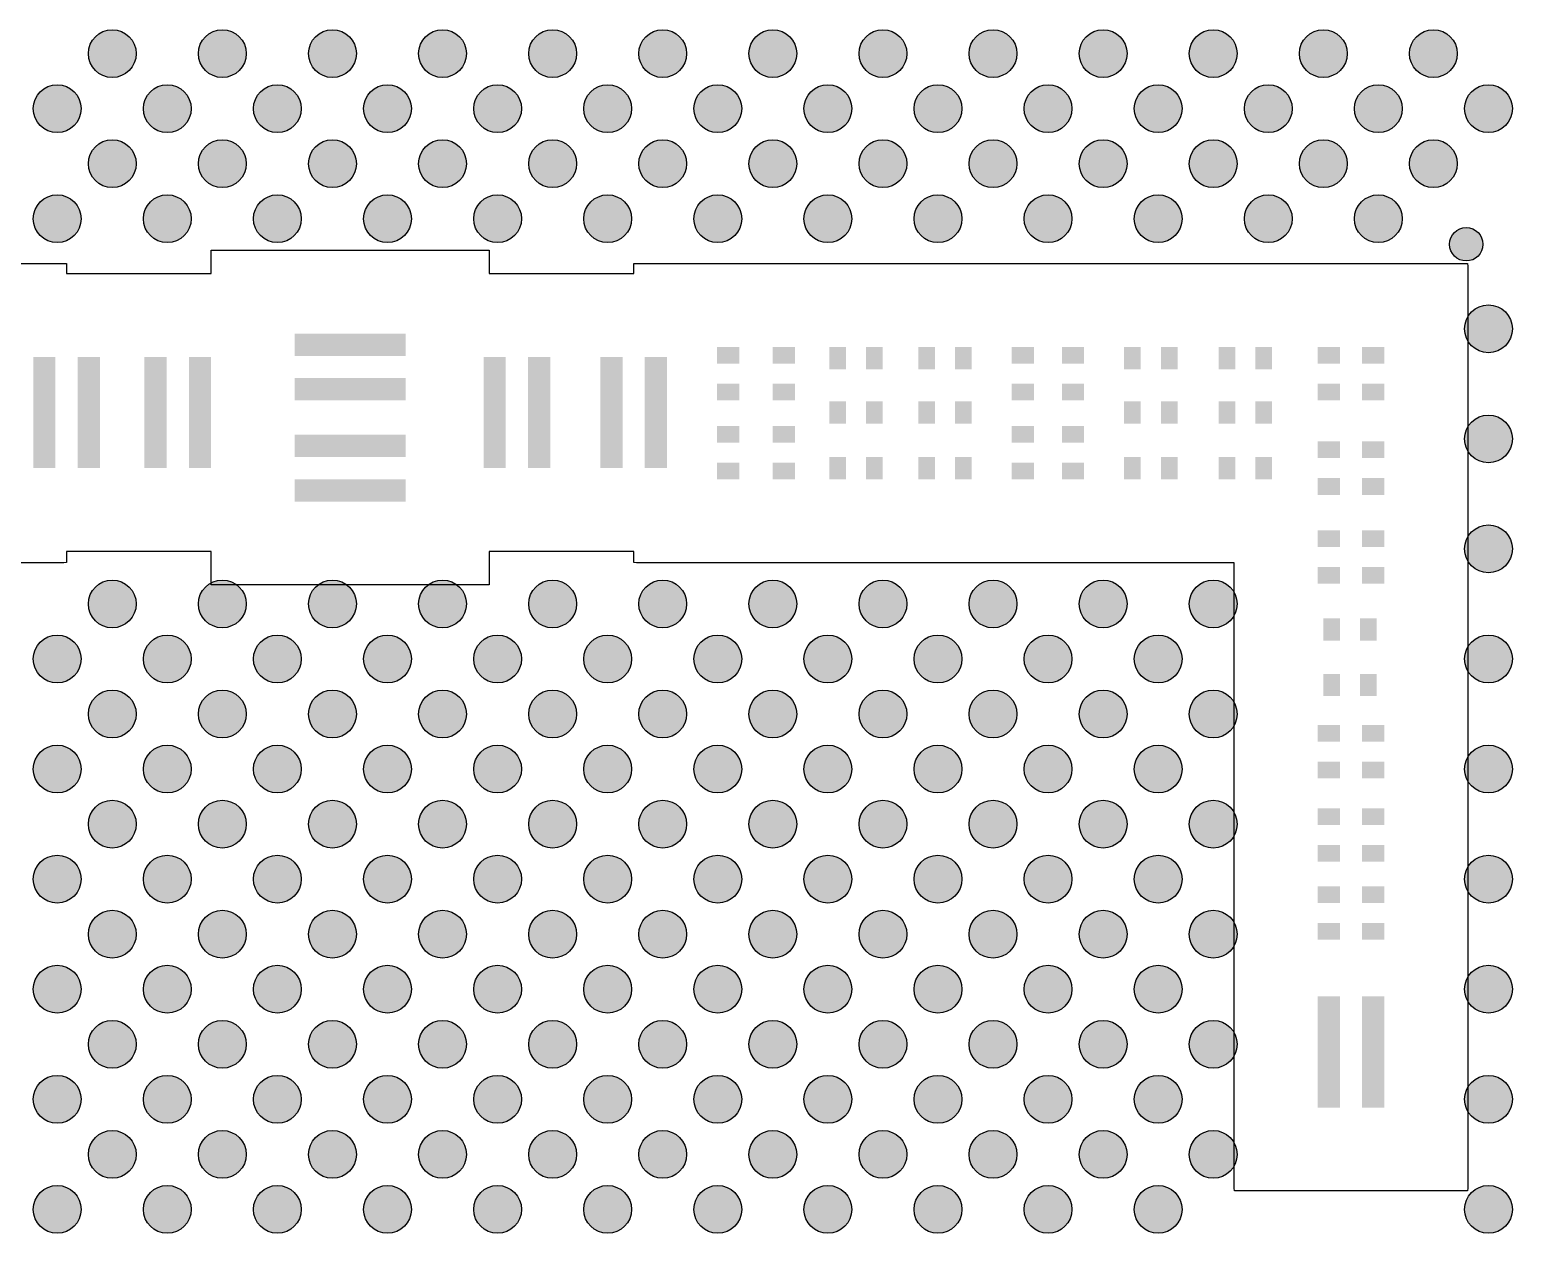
# Model space of a CAD drawing. Extents: x -42000 to 45000, y -40000 to 40000.
# Drawn here: x -2882 to 10451, y 1219 to 12043 of the extents above; entities that cross this region are included whole.
import ezdxf

# ---------------------------------------------------------------- set-up
doc = ezdxf.new("R2010")
doc.units = 0
doc.header["$MEASUREMENT"] = 0
doc.layers.add('jigstreet', color=7, linetype='Continuous')
doc.layers.add('SOLDERMASK_PADS_BTM', color=12, linetype='CONTINUOUS')

msp = doc.modelspace()

# ---------------------------------------------------------------- hatches: boundary and pattern name
at = {"layer": 'SOLDERMASK_PADS_BTM'}
h = msp.add_hatch(color=256, dxfattribs=at)
edge = h.paths.add_edge_path()
edge.add_arc((-2139, 11828), 215, 0, 360, ccw=False)
h = msp.add_hatch(color=256, dxfattribs=at)
edge = h.paths.add_edge_path()
edge.add_arc((-1149, 11828), 215, 0, 360, ccw=False)
h = msp.add_hatch(color=256, dxfattribs=at)
edge = h.paths.add_edge_path()
edge.add_arc((-159, 11828), 215, 0, 360, ccw=False)
h = msp.add_hatch(color=256, dxfattribs=at)
edge = h.paths.add_edge_path()
edge.add_arc((831, 11828), 215, 0, 360, ccw=False)
h = msp.add_hatch(color=256, dxfattribs=at)
edge = h.paths.add_edge_path()
edge.add_arc((1821, 11828), 215, 0, 360, ccw=False)
h = msp.add_hatch(color=256, dxfattribs=at)
edge = h.paths.add_edge_path()
edge.add_arc((2811, 11828), 215, 0, 360, ccw=False)
h = msp.add_hatch(color=256, dxfattribs=at)
edge = h.paths.add_edge_path()
edge.add_arc((3801, 11828), 215, 0, 360, ccw=False)
h = msp.add_hatch(color=256, dxfattribs=at)
edge = h.paths.add_edge_path()
edge.add_arc((4791, 11828), 215, 0, 360, ccw=False)
h = msp.add_hatch(color=256, dxfattribs=at)
edge = h.paths.add_edge_path()
edge.add_arc((5781, 11828), 215, 0, 360, ccw=False)
h = msp.add_hatch(color=256, dxfattribs=at)
edge = h.paths.add_edge_path()
edge.add_arc((6771, 11828), 215, 0, 360, ccw=False)
h = msp.add_hatch(color=256, dxfattribs=at)
edge = h.paths.add_edge_path()
edge.add_arc((7761, 11828), 215, 0, 360, ccw=False)
h = msp.add_hatch(color=256, dxfattribs=at)
edge = h.paths.add_edge_path()
edge.add_arc((8751, 11828), 215, 0, 360, ccw=False)
h = msp.add_hatch(color=256, dxfattribs=at)
edge = h.paths.add_edge_path()
edge.add_arc((9741, 11828), 215, 0, 360, ccw=False)
h = msp.add_hatch(color=256, dxfattribs=at)
edge = h.paths.add_edge_path()
edge.add_arc((-2634, 11333), 215, 0, 360, ccw=False)
h = msp.add_hatch(color=256, dxfattribs=at)
edge = h.paths.add_edge_path()
edge.add_arc((-1644, 11333), 215, 0, 360, ccw=False)
h = msp.add_hatch(color=256, dxfattribs=at)
edge = h.paths.add_edge_path()
edge.add_arc((-654, 11333), 215, 0, 360, ccw=False)
h = msp.add_hatch(color=256, dxfattribs=at)
edge = h.paths.add_edge_path()
edge.add_arc((336, 11333), 215, 0, 360, ccw=False)
h = msp.add_hatch(color=256, dxfattribs=at)
edge = h.paths.add_edge_path()
edge.add_arc((1326, 11333), 215, 0, 360, ccw=False)
h = msp.add_hatch(color=256, dxfattribs=at)
edge = h.paths.add_edge_path()
edge.add_arc((2316, 11333), 215, 0, 360, ccw=False)
h = msp.add_hatch(color=256, dxfattribs=at)
edge = h.paths.add_edge_path()
edge.add_arc((3306, 11333), 215, 0, 360, ccw=False)
h = msp.add_hatch(color=256, dxfattribs=at)
edge = h.paths.add_edge_path()
edge.add_arc((4296, 11333), 215, 0, 360, ccw=False)
h = msp.add_hatch(color=256, dxfattribs=at)
edge = h.paths.add_edge_path()
edge.add_arc((5286, 11333), 215, 0, 360, ccw=False)
h = msp.add_hatch(color=256, dxfattribs=at)
edge = h.paths.add_edge_path()
edge.add_arc((6276, 11333), 215, 0, 360, ccw=False)
h = msp.add_hatch(color=256, dxfattribs=at)
edge = h.paths.add_edge_path()
edge.add_arc((7266, 11333), 215, 0, 360, ccw=False)
h = msp.add_hatch(color=256, dxfattribs=at)
edge = h.paths.add_edge_path()
edge.add_arc((8256, 11333), 215, 0, 360, ccw=False)
h = msp.add_hatch(color=256, dxfattribs=at)
edge = h.paths.add_edge_path()
edge.add_arc((9246, 11333), 215, 0, 360, ccw=False)
h = msp.add_hatch(color=256, dxfattribs=at)
edge = h.paths.add_edge_path()
edge.add_arc((10236, 11333), 215, 0, 360, ccw=False)
h = msp.add_hatch(color=256, dxfattribs=at)
edge = h.paths.add_edge_path()
edge.add_arc((-2139, 10838), 215, 0, 360, ccw=False)
h = msp.add_hatch(color=256, dxfattribs=at)
edge = h.paths.add_edge_path()
edge.add_arc((-1149, 10838), 215, 0, 360, ccw=False)
h = msp.add_hatch(color=256, dxfattribs=at)
edge = h.paths.add_edge_path()
edge.add_arc((-159, 10838), 215, 0, 360, ccw=False)
h = msp.add_hatch(color=256, dxfattribs=at)
edge = h.paths.add_edge_path()
edge.add_arc((831, 10838), 215, 0, 360, ccw=False)
h = msp.add_hatch(color=256, dxfattribs=at)
edge = h.paths.add_edge_path()
edge.add_arc((1821, 10838), 215, 0, 360, ccw=False)
h = msp.add_hatch(color=256, dxfattribs=at)
edge = h.paths.add_edge_path()
edge.add_arc((2811, 10838), 215, 0, 360, ccw=False)
h = msp.add_hatch(color=256, dxfattribs=at)
edge = h.paths.add_edge_path()
edge.add_arc((3801, 10838), 215, 0, 360, ccw=False)
h = msp.add_hatch(color=256, dxfattribs=at)
edge = h.paths.add_edge_path()
edge.add_arc((4791, 10838), 215, 0, 360, ccw=False)
h = msp.add_hatch(color=256, dxfattribs=at)
edge = h.paths.add_edge_path()
edge.add_arc((5781, 10838), 215, 0, 360, ccw=False)
h = msp.add_hatch(color=256, dxfattribs=at)
edge = h.paths.add_edge_path()
edge.add_arc((6771, 10838), 215, 0, 360, ccw=False)
h = msp.add_hatch(color=256, dxfattribs=at)
edge = h.paths.add_edge_path()
edge.add_arc((7761, 10838), 215, 0, 360, ccw=False)
h = msp.add_hatch(color=256, dxfattribs=at)
edge = h.paths.add_edge_path()
edge.add_arc((8751, 10838), 215, 0, 360, ccw=False)
h = msp.add_hatch(color=256, dxfattribs=at)
edge = h.paths.add_edge_path()
edge.add_arc((9741, 10838), 215, 0, 360, ccw=False)
h = msp.add_hatch(color=256, dxfattribs=at)
edge = h.paths.add_edge_path()
edge.add_arc((-2634, 10343), 215, 0, 360, ccw=False)
h = msp.add_hatch(color=256, dxfattribs=at)
edge = h.paths.add_edge_path()
edge.add_arc((-1644, 10343), 215, 0, 360, ccw=False)
h = msp.add_hatch(color=256, dxfattribs=at)
edge = h.paths.add_edge_path()
edge.add_arc((-654, 10343), 215, 0, 360, ccw=False)
h = msp.add_hatch(color=256, dxfattribs=at)
edge = h.paths.add_edge_path()
edge.add_arc((336, 10343), 215, 0, 360, ccw=False)
h = msp.add_hatch(color=256, dxfattribs=at)
edge = h.paths.add_edge_path()
edge.add_arc((1326, 10343), 215, 0, 360, ccw=False)
h = msp.add_hatch(color=256, dxfattribs=at)
edge = h.paths.add_edge_path()
edge.add_arc((2316, 10343), 215, 0, 360, ccw=False)
h = msp.add_hatch(color=256, dxfattribs=at)
edge = h.paths.add_edge_path()
edge.add_arc((3306, 10343), 215, 0, 360, ccw=False)
h = msp.add_hatch(color=256, dxfattribs=at)
edge = h.paths.add_edge_path()
edge.add_arc((4296, 10343), 215, 0, 360, ccw=False)
h = msp.add_hatch(color=256, dxfattribs=at)
edge = h.paths.add_edge_path()
edge.add_arc((5286, 10343), 215, 0, 360, ccw=False)
h = msp.add_hatch(color=256, dxfattribs=at)
edge = h.paths.add_edge_path()
edge.add_arc((6276, 10343), 215, 0, 360, ccw=False)
h = msp.add_hatch(color=256, dxfattribs=at)
edge = h.paths.add_edge_path()
edge.add_arc((7266, 10343), 215, 0, 360, ccw=False)
h = msp.add_hatch(color=256, dxfattribs=at)
edge = h.paths.add_edge_path()
edge.add_arc((8256, 10343), 215, 0, 360, ccw=False)
h = msp.add_hatch(color=256, dxfattribs=at)
edge = h.paths.add_edge_path()
edge.add_arc((9246, 10343), 215, 0, 360, ccw=False)
h = msp.add_hatch(color=256, dxfattribs=at)
edge = h.paths.add_edge_path()
edge.add_arc((10036, 10113), 150, 0, 360, ccw=False)
h = msp.add_hatch(color=256, dxfattribs=at)
edge = h.paths.add_edge_path()
edge.add_arc((10236, 9353), 215, 0, 360, ccw=False)
h = msp.add_hatch(color=256, dxfattribs=at)
edge = h.paths.add_edge_path()
edge.add_arc((10236, 8363), 215, 0, 360, ccw=False)
h = msp.add_hatch(color=256, dxfattribs=at)
edge = h.paths.add_edge_path()
edge.add_arc((10236, 7374), 215, 0, 360, ccw=False)
h = msp.add_hatch(color=256, dxfattribs=at)
edge = h.paths.add_edge_path()
edge.add_arc((-2139, 6879), 215, 0, 360, ccw=False)
h = msp.add_hatch(color=256, dxfattribs=at)
edge = h.paths.add_edge_path()
edge.add_arc((-1149, 6879), 215, 0, 360, ccw=False)
h = msp.add_hatch(color=256, dxfattribs=at)
edge = h.paths.add_edge_path()
edge.add_arc((-159, 6879), 215, 0, 360, ccw=False)
h = msp.add_hatch(color=256, dxfattribs=at)
edge = h.paths.add_edge_path()
edge.add_arc((831, 6879), 215, 0, 360, ccw=False)
h = msp.add_hatch(color=256, dxfattribs=at)
edge = h.paths.add_edge_path()
edge.add_arc((1821, 6879), 215, 0, 360, ccw=False)
h = msp.add_hatch(color=256, dxfattribs=at)
edge = h.paths.add_edge_path()
edge.add_arc((2811, 6879), 215, 0, 360, ccw=False)
h = msp.add_hatch(color=256, dxfattribs=at)
edge = h.paths.add_edge_path()
edge.add_arc((3801, 6879), 215, 0, 360, ccw=False)
h = msp.add_hatch(color=256, dxfattribs=at)
edge = h.paths.add_edge_path()
edge.add_arc((4791, 6879), 215, 0, 360, ccw=False)
h = msp.add_hatch(color=256, dxfattribs=at)
edge = h.paths.add_edge_path()
edge.add_arc((5781, 6879), 215, 0, 360, ccw=False)
h = msp.add_hatch(color=256, dxfattribs=at)
edge = h.paths.add_edge_path()
edge.add_arc((6771, 6879), 215, 0, 360, ccw=False)
h = msp.add_hatch(color=256, dxfattribs=at)
edge = h.paths.add_edge_path()
edge.add_arc((7761, 6879), 215, 0, 360, ccw=False)
h = msp.add_hatch(color=256, dxfattribs=at)
edge = h.paths.add_edge_path()
edge.add_arc((-2634, 6384), 215, 0, 360, ccw=False)
h = msp.add_hatch(color=256, dxfattribs=at)
edge = h.paths.add_edge_path()
edge.add_arc((-1644, 6384), 215, 0, 360, ccw=False)
h = msp.add_hatch(color=256, dxfattribs=at)
edge = h.paths.add_edge_path()
edge.add_arc((-654, 6384), 215, 0, 360, ccw=False)
h = msp.add_hatch(color=256, dxfattribs=at)
edge = h.paths.add_edge_path()
edge.add_arc((336, 6384), 215, 0, 360, ccw=False)
h = msp.add_hatch(color=256, dxfattribs=at)
edge = h.paths.add_edge_path()
edge.add_arc((1326, 6384), 215, 0, 360, ccw=False)
h = msp.add_hatch(color=256, dxfattribs=at)
edge = h.paths.add_edge_path()
edge.add_arc((2316, 6384), 215, 0, 360, ccw=False)
h = msp.add_hatch(color=256, dxfattribs=at)
edge = h.paths.add_edge_path()
edge.add_arc((3306, 6384), 215, 0, 360, ccw=False)
h = msp.add_hatch(color=256, dxfattribs=at)
edge = h.paths.add_edge_path()
edge.add_arc((4296, 6384), 215, 0, 360, ccw=False)
h = msp.add_hatch(color=256, dxfattribs=at)
edge = h.paths.add_edge_path()
edge.add_arc((5286, 6384), 215, 0, 360, ccw=False)
h = msp.add_hatch(color=256, dxfattribs=at)
edge = h.paths.add_edge_path()
edge.add_arc((6276, 6384), 215, 0, 360, ccw=False)
h = msp.add_hatch(color=256, dxfattribs=at)
edge = h.paths.add_edge_path()
edge.add_arc((7266, 6384), 215, 0, 360, ccw=False)
h = msp.add_hatch(color=256, dxfattribs=at)
edge = h.paths.add_edge_path()
edge.add_arc((10236, 6384), 215, 0, 360, ccw=False)
h = msp.add_hatch(color=256, dxfattribs=at)
edge = h.paths.add_edge_path()
edge.add_arc((-2139, 5889), 215, 0, 360, ccw=False)
h = msp.add_hatch(color=256, dxfattribs=at)
edge = h.paths.add_edge_path()
edge.add_arc((-1149, 5889), 215, 0, 360, ccw=False)
h = msp.add_hatch(color=256, dxfattribs=at)
edge = h.paths.add_edge_path()
edge.add_arc((-159, 5889), 215, 0, 360, ccw=False)
h = msp.add_hatch(color=256, dxfattribs=at)
edge = h.paths.add_edge_path()
edge.add_arc((831, 5889), 215, 0, 360, ccw=False)
h = msp.add_hatch(color=256, dxfattribs=at)
edge = h.paths.add_edge_path()
edge.add_arc((1821, 5889), 215, 0, 360, ccw=False)
h = msp.add_hatch(color=256, dxfattribs=at)
edge = h.paths.add_edge_path()
edge.add_arc((2811, 5889), 215, 0, 360, ccw=False)
h = msp.add_hatch(color=256, dxfattribs=at)
edge = h.paths.add_edge_path()
edge.add_arc((3801, 5889), 215, 0, 360, ccw=False)
h = msp.add_hatch(color=256, dxfattribs=at)
edge = h.paths.add_edge_path()
edge.add_arc((4791, 5889), 215, 0, 360, ccw=False)
h = msp.add_hatch(color=256, dxfattribs=at)
edge = h.paths.add_edge_path()
edge.add_arc((5781, 5889), 215, 0, 360, ccw=False)
h = msp.add_hatch(color=256, dxfattribs=at)
edge = h.paths.add_edge_path()
edge.add_arc((6771, 5889), 215, 0, 360, ccw=False)
h = msp.add_hatch(color=256, dxfattribs=at)
edge = h.paths.add_edge_path()
edge.add_arc((7761, 5889), 215, 0, 360, ccw=False)
h = msp.add_hatch(color=256, dxfattribs=at)
edge = h.paths.add_edge_path()
edge.add_arc((-2634, 5394), 215, 0, 360, ccw=False)
h = msp.add_hatch(color=256, dxfattribs=at)
edge = h.paths.add_edge_path()
edge.add_arc((-1644, 5394), 215, 0, 360, ccw=False)
h = msp.add_hatch(color=256, dxfattribs=at)
edge = h.paths.add_edge_path()
edge.add_arc((-654, 5394), 215, 0, 360, ccw=False)
h = msp.add_hatch(color=256, dxfattribs=at)
edge = h.paths.add_edge_path()
edge.add_arc((336, 5394), 215, 0, 360, ccw=False)
h = msp.add_hatch(color=256, dxfattribs=at)
edge = h.paths.add_edge_path()
edge.add_arc((1326, 5394), 215, 0, 360, ccw=False)
h = msp.add_hatch(color=256, dxfattribs=at)
edge = h.paths.add_edge_path()
edge.add_arc((2316, 5394), 215, 0, 360, ccw=False)
h = msp.add_hatch(color=256, dxfattribs=at)
edge = h.paths.add_edge_path()
edge.add_arc((3306, 5394), 215, 0, 360, ccw=False)
h = msp.add_hatch(color=256, dxfattribs=at)
edge = h.paths.add_edge_path()
edge.add_arc((4296, 5394), 215, 0, 360, ccw=False)
h = msp.add_hatch(color=256, dxfattribs=at)
edge = h.paths.add_edge_path()
edge.add_arc((5286, 5394), 215, 0, 360, ccw=False)
h = msp.add_hatch(color=256, dxfattribs=at)
edge = h.paths.add_edge_path()
edge.add_arc((6276, 5394), 215, 0, 360, ccw=False)
h = msp.add_hatch(color=256, dxfattribs=at)
edge = h.paths.add_edge_path()
edge.add_arc((7266, 5394), 215, 0, 360, ccw=False)
h = msp.add_hatch(color=256, dxfattribs=at)
edge = h.paths.add_edge_path()
edge.add_arc((10236, 5394), 215, 0, 360, ccw=False)
h = msp.add_hatch(color=256, dxfattribs=at)
edge = h.paths.add_edge_path()
edge.add_arc((-2139, 4899), 215, 0, 360, ccw=False)
h = msp.add_hatch(color=256, dxfattribs=at)
edge = h.paths.add_edge_path()
edge.add_arc((-1149, 4899), 215, 0, 360, ccw=False)
h = msp.add_hatch(color=256, dxfattribs=at)
edge = h.paths.add_edge_path()
edge.add_arc((-159, 4899), 215, 0, 360, ccw=False)
h = msp.add_hatch(color=256, dxfattribs=at)
edge = h.paths.add_edge_path()
edge.add_arc((831, 4899), 215, 0, 360, ccw=False)
h = msp.add_hatch(color=256, dxfattribs=at)
edge = h.paths.add_edge_path()
edge.add_arc((1821, 4899), 215, 0, 360, ccw=False)
h = msp.add_hatch(color=256, dxfattribs=at)
edge = h.paths.add_edge_path()
edge.add_arc((2811, 4899), 215, 0, 360, ccw=False)
h = msp.add_hatch(color=256, dxfattribs=at)
edge = h.paths.add_edge_path()
edge.add_arc((3801, 4899), 215, 0, 360, ccw=False)
h = msp.add_hatch(color=256, dxfattribs=at)
edge = h.paths.add_edge_path()
edge.add_arc((4791, 4899), 215, 0, 360, ccw=False)
h = msp.add_hatch(color=256, dxfattribs=at)
edge = h.paths.add_edge_path()
edge.add_arc((5781, 4899), 215, 0, 360, ccw=False)
h = msp.add_hatch(color=256, dxfattribs=at)
edge = h.paths.add_edge_path()
edge.add_arc((6771, 4899), 215, 0, 360, ccw=False)
h = msp.add_hatch(color=256, dxfattribs=at)
edge = h.paths.add_edge_path()
edge.add_arc((7761, 4899), 215, 0, 360, ccw=False)
h = msp.add_hatch(color=256, dxfattribs=at)
edge = h.paths.add_edge_path()
edge.add_arc((-2634, 4404), 215, 0, 360, ccw=False)
h = msp.add_hatch(color=256, dxfattribs=at)
edge = h.paths.add_edge_path()
edge.add_arc((-1644, 4404), 215, 0, 360, ccw=False)
h = msp.add_hatch(color=256, dxfattribs=at)
edge = h.paths.add_edge_path()
edge.add_arc((-654, 4404), 215, 0, 360, ccw=False)
h = msp.add_hatch(color=256, dxfattribs=at)
edge = h.paths.add_edge_path()
edge.add_arc((336, 4404), 215, 0, 360, ccw=False)
h = msp.add_hatch(color=256, dxfattribs=at)
edge = h.paths.add_edge_path()
edge.add_arc((1326, 4404), 215, 0, 360, ccw=False)
h = msp.add_hatch(color=256, dxfattribs=at)
edge = h.paths.add_edge_path()
edge.add_arc((2316, 4404), 215, 0, 360, ccw=False)
h = msp.add_hatch(color=256, dxfattribs=at)
edge = h.paths.add_edge_path()
edge.add_arc((3306, 4404), 215, 0, 360, ccw=False)
h = msp.add_hatch(color=256, dxfattribs=at)
edge = h.paths.add_edge_path()
edge.add_arc((4296, 4404), 215, 0, 360, ccw=False)
h = msp.add_hatch(color=256, dxfattribs=at)
edge = h.paths.add_edge_path()
edge.add_arc((5286, 4404), 215, 0, 360, ccw=False)
h = msp.add_hatch(color=256, dxfattribs=at)
edge = h.paths.add_edge_path()
edge.add_arc((6276, 4404), 215, 0, 360, ccw=False)
h = msp.add_hatch(color=256, dxfattribs=at)
edge = h.paths.add_edge_path()
edge.add_arc((7266, 4404), 215, 0, 360, ccw=False)
h = msp.add_hatch(color=256, dxfattribs=at)
edge = h.paths.add_edge_path()
edge.add_arc((10236, 4404), 215, 0, 360, ccw=False)
h = msp.add_hatch(color=256, dxfattribs=at)
edge = h.paths.add_edge_path()
edge.add_arc((-2139, 3909), 215, 0, 360, ccw=False)
h = msp.add_hatch(color=256, dxfattribs=at)
edge = h.paths.add_edge_path()
edge.add_arc((-1149, 3909), 215, 0, 360, ccw=False)
h = msp.add_hatch(color=256, dxfattribs=at)
edge = h.paths.add_edge_path()
edge.add_arc((-159, 3909), 215, 0, 360, ccw=False)
h = msp.add_hatch(color=256, dxfattribs=at)
edge = h.paths.add_edge_path()
edge.add_arc((831, 3909), 215, 0, 360, ccw=False)
h = msp.add_hatch(color=256, dxfattribs=at)
edge = h.paths.add_edge_path()
edge.add_arc((1821, 3909), 215, 0, 360, ccw=False)
h = msp.add_hatch(color=256, dxfattribs=at)
edge = h.paths.add_edge_path()
edge.add_arc((2811, 3909), 215, 0, 360, ccw=False)
h = msp.add_hatch(color=256, dxfattribs=at)
edge = h.paths.add_edge_path()
edge.add_arc((3801, 3909), 215, 0, 360, ccw=False)
h = msp.add_hatch(color=256, dxfattribs=at)
edge = h.paths.add_edge_path()
edge.add_arc((4791, 3909), 215, 0, 360, ccw=False)
h = msp.add_hatch(color=256, dxfattribs=at)
edge = h.paths.add_edge_path()
edge.add_arc((5781, 3909), 215, 0, 360, ccw=False)
h = msp.add_hatch(color=256, dxfattribs=at)
edge = h.paths.add_edge_path()
edge.add_arc((6771, 3909), 215, 0, 360, ccw=False)
h = msp.add_hatch(color=256, dxfattribs=at)
edge = h.paths.add_edge_path()
edge.add_arc((7761, 3909), 215, 0, 360, ccw=False)
h = msp.add_hatch(color=256, dxfattribs=at)
edge = h.paths.add_edge_path()
edge.add_arc((-2634, 3414), 215, 0, 360, ccw=False)
h = msp.add_hatch(color=256, dxfattribs=at)
edge = h.paths.add_edge_path()
edge.add_arc((-1644, 3414), 215, 0, 360, ccw=False)
h = msp.add_hatch(color=256, dxfattribs=at)
edge = h.paths.add_edge_path()
edge.add_arc((-654, 3414), 215, 0, 360, ccw=False)
h = msp.add_hatch(color=256, dxfattribs=at)
edge = h.paths.add_edge_path()
edge.add_arc((336, 3414), 215, 0, 360, ccw=False)
h = msp.add_hatch(color=256, dxfattribs=at)
edge = h.paths.add_edge_path()
edge.add_arc((1326, 3414), 215, 0, 360, ccw=False)
h = msp.add_hatch(color=256, dxfattribs=at)
edge = h.paths.add_edge_path()
edge.add_arc((2316, 3414), 215, 0, 360, ccw=False)
h = msp.add_hatch(color=256, dxfattribs=at)
edge = h.paths.add_edge_path()
edge.add_arc((3306, 3414), 215, 0, 360, ccw=False)
h = msp.add_hatch(color=256, dxfattribs=at)
edge = h.paths.add_edge_path()
edge.add_arc((4296, 3414), 215, 0, 360, ccw=False)
h = msp.add_hatch(color=256, dxfattribs=at)
edge = h.paths.add_edge_path()
edge.add_arc((5286, 3414), 215, 0, 360, ccw=False)
h = msp.add_hatch(color=256, dxfattribs=at)
edge = h.paths.add_edge_path()
edge.add_arc((6276, 3414), 215, 0, 360, ccw=False)
h = msp.add_hatch(color=256, dxfattribs=at)
edge = h.paths.add_edge_path()
edge.add_arc((7266, 3414), 215, 0, 360, ccw=False)
h = msp.add_hatch(color=256, dxfattribs=at)
edge = h.paths.add_edge_path()
edge.add_arc((10236, 3414), 215, 0, 360, ccw=False)
h = msp.add_hatch(color=256, dxfattribs=at)
edge = h.paths.add_edge_path()
edge.add_arc((-2139, 2919), 215, 0, 360, ccw=False)
h = msp.add_hatch(color=256, dxfattribs=at)
edge = h.paths.add_edge_path()
edge.add_arc((-1149, 2919), 215, 0, 360, ccw=False)
h = msp.add_hatch(color=256, dxfattribs=at)
edge = h.paths.add_edge_path()
edge.add_arc((-159, 2919), 215, 0, 360, ccw=False)
h = msp.add_hatch(color=256, dxfattribs=at)
edge = h.paths.add_edge_path()
edge.add_arc((831, 2919), 215, 0, 360, ccw=False)
h = msp.add_hatch(color=256, dxfattribs=at)
edge = h.paths.add_edge_path()
edge.add_arc((1821, 2919), 215, 0, 360, ccw=False)
h = msp.add_hatch(color=256, dxfattribs=at)
edge = h.paths.add_edge_path()
edge.add_arc((2811, 2919), 215, 0, 360, ccw=False)
h = msp.add_hatch(color=256, dxfattribs=at)
edge = h.paths.add_edge_path()
edge.add_arc((3801, 2919), 215, 0, 360, ccw=False)
h = msp.add_hatch(color=256, dxfattribs=at)
edge = h.paths.add_edge_path()
edge.add_arc((4791, 2919), 215, 0, 360, ccw=False)
h = msp.add_hatch(color=256, dxfattribs=at)
edge = h.paths.add_edge_path()
edge.add_arc((5781, 2919), 215, 0, 360, ccw=False)
h = msp.add_hatch(color=256, dxfattribs=at)
edge = h.paths.add_edge_path()
edge.add_arc((6771, 2919), 215, 0, 360, ccw=False)
h = msp.add_hatch(color=256, dxfattribs=at)
edge = h.paths.add_edge_path()
edge.add_arc((7761, 2919), 215, 0, 360, ccw=False)
h = msp.add_hatch(color=256, dxfattribs=at)
edge = h.paths.add_edge_path()
edge.add_arc((-2634, 2424), 215, 0, 360, ccw=False)
h = msp.add_hatch(color=256, dxfattribs=at)
edge = h.paths.add_edge_path()
edge.add_arc((-1644, 2424), 215, 0, 360, ccw=False)
h = msp.add_hatch(color=256, dxfattribs=at)
edge = h.paths.add_edge_path()
edge.add_arc((-654, 2424), 215, 0, 360, ccw=False)
h = msp.add_hatch(color=256, dxfattribs=at)
edge = h.paths.add_edge_path()
edge.add_arc((336, 2424), 215, 0, 360, ccw=False)
h = msp.add_hatch(color=256, dxfattribs=at)
edge = h.paths.add_edge_path()
edge.add_arc((1326, 2424), 215, 0, 360, ccw=False)
h = msp.add_hatch(color=256, dxfattribs=at)
edge = h.paths.add_edge_path()
edge.add_arc((2316, 2424), 215, 0, 360, ccw=False)
h = msp.add_hatch(color=256, dxfattribs=at)
edge = h.paths.add_edge_path()
edge.add_arc((3306, 2424), 215, 0, 360, ccw=False)
h = msp.add_hatch(color=256, dxfattribs=at)
edge = h.paths.add_edge_path()
edge.add_arc((4296, 2424), 215, 0, 360, ccw=False)
h = msp.add_hatch(color=256, dxfattribs=at)
edge = h.paths.add_edge_path()
edge.add_arc((5286, 2424), 215, 0, 360, ccw=False)
h = msp.add_hatch(color=256, dxfattribs=at)
edge = h.paths.add_edge_path()
edge.add_arc((6276, 2424), 215, 0, 360, ccw=False)
h = msp.add_hatch(color=256, dxfattribs=at)
edge = h.paths.add_edge_path()
edge.add_arc((7266, 2424), 215, 0, 360, ccw=False)
h = msp.add_hatch(color=256, dxfattribs=at)
edge = h.paths.add_edge_path()
edge.add_arc((10236, 2424), 215, 0, 360, ccw=False)
h = msp.add_hatch(color=256, dxfattribs=at)
edge = h.paths.add_edge_path()
edge.add_arc((-2139, 1929), 215, 0, 360, ccw=False)
h = msp.add_hatch(color=256, dxfattribs=at)
edge = h.paths.add_edge_path()
edge.add_arc((-1149, 1929), 215, 0, 360, ccw=False)
h = msp.add_hatch(color=256, dxfattribs=at)
edge = h.paths.add_edge_path()
edge.add_arc((-159, 1929), 215, 0, 360, ccw=False)
h = msp.add_hatch(color=256, dxfattribs=at)
edge = h.paths.add_edge_path()
edge.add_arc((831, 1929), 215, 0, 360, ccw=False)
h = msp.add_hatch(color=256, dxfattribs=at)
edge = h.paths.add_edge_path()
edge.add_arc((1821, 1929), 215, 0, 360, ccw=False)
h = msp.add_hatch(color=256, dxfattribs=at)
edge = h.paths.add_edge_path()
edge.add_arc((2811, 1929), 215, 0, 360, ccw=False)
h = msp.add_hatch(color=256, dxfattribs=at)
edge = h.paths.add_edge_path()
edge.add_arc((3801, 1929), 215, 0, 360, ccw=False)
h = msp.add_hatch(color=256, dxfattribs=at)
edge = h.paths.add_edge_path()
edge.add_arc((4791, 1929), 215, 0, 360, ccw=False)
h = msp.add_hatch(color=256, dxfattribs=at)
edge = h.paths.add_edge_path()
edge.add_arc((5781, 1929), 215, 0, 360, ccw=False)
h = msp.add_hatch(color=256, dxfattribs=at)
edge = h.paths.add_edge_path()
edge.add_arc((6771, 1929), 215, 0, 360, ccw=False)
h = msp.add_hatch(color=256, dxfattribs=at)
edge = h.paths.add_edge_path()
edge.add_arc((7761, 1929), 215, 0, 360, ccw=False)
h = msp.add_hatch(color=256, dxfattribs=at)
edge = h.paths.add_edge_path()
edge.add_arc((-2634, 1434), 215, 0, 360, ccw=False)
h = msp.add_hatch(color=256, dxfattribs=at)
edge = h.paths.add_edge_path()
edge.add_arc((-1644, 1434), 215, 0, 360, ccw=False)
h = msp.add_hatch(color=256, dxfattribs=at)
edge = h.paths.add_edge_path()
edge.add_arc((-654, 1434), 215, 0, 360, ccw=False)
h = msp.add_hatch(color=256, dxfattribs=at)
edge = h.paths.add_edge_path()
edge.add_arc((336, 1434), 215, 0, 360, ccw=False)
h = msp.add_hatch(color=256, dxfattribs=at)
edge = h.paths.add_edge_path()
edge.add_arc((1326, 1434), 215, 0, 360, ccw=False)
h = msp.add_hatch(color=256, dxfattribs=at)
edge = h.paths.add_edge_path()
edge.add_arc((2316, 1434), 215, 0, 360, ccw=False)
h = msp.add_hatch(color=256, dxfattribs=at)
edge = h.paths.add_edge_path()
edge.add_arc((3306, 1434), 215, 0, 360, ccw=False)
h = msp.add_hatch(color=256, dxfattribs=at)
edge = h.paths.add_edge_path()
edge.add_arc((4296, 1434), 215, 0, 360, ccw=False)
h = msp.add_hatch(color=256, dxfattribs=at)
edge = h.paths.add_edge_path()
edge.add_arc((5286, 1434), 215, 0, 360, ccw=False)
h = msp.add_hatch(color=256, dxfattribs=at)
edge = h.paths.add_edge_path()
edge.add_arc((6276, 1434), 215, 0, 360, ccw=False)
h = msp.add_hatch(color=256, dxfattribs=at)
edge = h.paths.add_edge_path()
edge.add_arc((7266, 1434), 215, 0, 360, ccw=False)
h = msp.add_hatch(color=256, dxfattribs=at)
edge = h.paths.add_edge_path()
edge.add_arc((10236, 1434), 215, 0, 360, ccw=False)

# ---------------------------------------------------------------- linework, layer by layer
at = {"layer": 'jigstreet'}
msp.add_lwpolyline([(-3225, 9940), (-2575, 9940), (-2551, 9939), (-2550, 9915), (-2550, 9850), (-2175, 9850), (-1925, 9850), (-1525, 9850), (-1250, 9850), (-1250, 10035), (-1249, 10059), (-1225, 10060), (1225, 10060), (1249, 10059), (1250, 10035), (1250, 9850), (1525, 9850), (1925, 9850), (2125, 9850), (2525, 9850), (2550, 9850), (2550, 9915), (2551, 9939), (2575, 9940), (3075, 9940), (3585, 9940), (3915, 9940), (4225, 9940), (4385, 9940), (4715, 9940), (4725, 9940), (5185, 9940), (5225, 9940), (5515, 9940), (5675, 9940), (5985, 9940), (6235, 9940), (6315, 9940), (6565, 9940), (6875, 9940), (7085, 9940), (7325, 9940), (7415, 9940), (7835, 9940), (7975, 9940), (8165, 9940), (8375, 9940), (8685, 9940), (9015, 9940), (9625, 9940), (10025, 9940), (10049, 9939), (10050, 9915), (10050, 9585), (10050, 9065), (10050, 8735), (10050, 8315), (10050, 8265), (10050, 7985), (10050, 7935), (10050, 7465), (10050, 7135), (10050, 6665), (10050, 6515), (10050, 6335), (10050, 6185), (10050, 5765), (10050, 5435), (10050, 5065), (10050, 4915), (10050, 4735), (10050, 4585), (10050, 4165), (10050, 4075), (10050, 3835), (10050, 3465), (10050, 3135), (10050, 1625), (10049, 1601), (10025, 1600), (9625, 1600), (8375, 1600), (7975, 1600), (7951, 1601), (7950, 1625), (7950, 3135), (7950, 3465), (7950, 3835), (7950, 4075), (7950, 4165), (7950, 4585), (7950, 4735), (7950, 4915), (7950, 5065), (7950, 5435), (7950, 5765), (7950, 6185), (7950, 6335), (7950, 6515), (7950, 6665), (7950, 7135), (7950, 7250), (7835, 7250), (7415, 7250), (7325, 7250), (7085, 7250), (6875, 7250), (6565, 7250), (6315, 7250), (6235, 7250), (5985, 7250), (5675, 7250), (5515, 7250), (5225, 7250), (5185, 7250), (4725, 7250), (4715, 7250), (4385, 7250), (4225, 7250), (3915, 7250), (3585, 7250), (3075, 7250), (2575, 7250), (2551, 7251), (2550, 7275), (2550, 7350), (2525, 7350), (2125, 7350), (1925, 7350), (1525, 7350), (1250, 7350), (1250, 7075), (1249, 7051), (1225, 7050), (-1225, 7050), (-1249, 7051), (-1250, 7075), (-1250, 7350), (-1525, 7350), (-1925, 7350), (-2175, 7350), (-2550, 7350), (-2550, 7275), (-2551, 7251), (-2575, 7250), (-3225, 7250)], dxfattribs=at)
at = {"layer": 'SOLDERMASK_PADS_BTM'}
for centre, radius in [((-2139, 11828), 215), ((-1149, 11828), 215), ((-159, 11828), 215), ((831, 11828), 215), ((1821, 11828), 215), ((2811, 11828), 215), ((3801, 11828), 215), ((4791, 11828), 215), ((5781, 11828), 215), ((6771, 11828), 215), ((7761, 11828), 215), ((8751, 11828), 215), ((9741, 11828), 215), ((-2634, 11333), 215), ((-1644, 11333), 215), ((-654, 11333), 215), ((336, 11333), 215), ((1326, 11333), 215), ((2316, 11333), 215), ((3306, 11333), 215), ((4296, 11333), 215), ((5286, 11333), 215), ((6276, 11333), 215), ((7266, 11333), 215), ((8256, 11333), 215), ((9246, 11333), 215), ((10236, 11333), 215), ((-2139, 10838), 215), ((-1149, 10838), 215), ((-159, 10838), 215), ((831, 10838), 215), ((1821, 10838), 215), ((2811, 10838), 215), ((3801, 10838), 215), ((4791, 10838), 215), ((5781, 10838), 215), ((6771, 10838), 215), ((7761, 10838), 215), ((8751, 10838), 215), ((9741, 10838), 215), ((-2634, 10343), 215), ((-1644, 10343), 215), ((-654, 10343), 215), ((336, 10343), 215), ((1326, 10343), 215), ((2316, 10343), 215), ((3306, 10343), 215), ((4296, 10343), 215), ((5286, 10343), 215), ((6276, 10343), 215), ((7266, 10343), 215), ((8256, 10343), 215), ((9246, 10343), 215), ((10036, 10113), 150), ((10236, 9353), 215), ((10236, 8363), 215), ((10236, 7374), 215), ((-2139, 6879), 215), ((-1149, 6879), 215), ((-159, 6879), 215), ((831, 6879), 215), ((1821, 6879), 215), ((2811, 6879), 215), ((3801, 6879), 215), ((4791, 6879), 215), ((5781, 6879), 215), ((6771, 6879), 215), ((7761, 6879), 215), ((-2634, 6384), 215), ((-1644, 6384), 215), ((-654, 6384), 215), ((336, 6384), 215), ((1326, 6384), 215), ((2316, 6384), 215), ((3306, 6384), 215), ((4296, 6384), 215), ((5286, 6384), 215), ((6276, 6384), 215), ((7266, 6384), 215), ((10236, 6384), 215), ((-2139, 5889), 215), ((-1149, 5889), 215), ((-159, 5889), 215), ((831, 5889), 215), ((1821, 5889), 215), ((2811, 5889), 215), ((3801, 5889), 215), ((4791, 5889), 215), ((5781, 5889), 215), ((6771, 5889), 215), ((7761, 5889), 215), ((-2634, 5394), 215), ((-1644, 5394), 215), ((-654, 5394), 215), ((336, 5394), 215), ((1326, 5394), 215), ((2316, 5394), 215), ((3306, 5394), 215), ((4296, 5394), 215), ((5286, 5394), 215), ((6276, 5394), 215), ((7266, 5394), 215), ((10236, 5394), 215), ((-2139, 4899), 215), ((-1149, 4899), 215), ((-159, 4899), 215), ((831, 4899), 215), ((1821, 4899), 215), ((2811, 4899), 215), ((3801, 4899), 215), ((4791, 4899), 215), ((5781, 4899), 215), ((6771, 4899), 215), ((7761, 4899), 215), ((-2634, 4404), 215), ((-1644, 4404), 215), ((-654, 4404), 215), ((336, 4404), 215), ((1326, 4404), 215), ((2316, 4404), 215), ((3306, 4404), 215), ((4296, 4404), 215), ((5286, 4404), 215), ((6276, 4404), 215), ((7266, 4404), 215), ((10236, 4404), 215), ((-2139, 3909), 215), ((-1149, 3909), 215), ((-159, 3909), 215), ((831, 3909), 215), ((1821, 3909), 215), ((2811, 3909), 215), ((3801, 3909), 215), ((4791, 3909), 215), ((5781, 3909), 215), ((6771, 3909), 215), ((7761, 3909), 215), ((-2634, 3414), 215), ((-1644, 3414), 215), ((-654, 3414), 215), ((336, 3414), 215), ((1326, 3414), 215), ((2316, 3414), 215), ((3306, 3414), 215), ((4296, 3414), 215), ((5286, 3414), 215), ((6276, 3414), 215), ((7266, 3414), 215), ((10236, 3414), 215), ((-2139, 2919), 215), ((-1149, 2919), 215), ((-159, 2919), 215), ((831, 2919), 215), ((1821, 2919), 215), ((2811, 2919), 215), ((3801, 2919), 215), ((4791, 2919), 215), ((5781, 2919), 215), ((6771, 2919), 215), ((7761, 2919), 215), ((-2634, 2424), 215), ((-1644, 2424), 215), ((-654, 2424), 215), ((336, 2424), 215), ((1326, 2424), 215), ((2316, 2424), 215), ((3306, 2424), 215), ((4296, 2424), 215), ((5286, 2424), 215), ((6276, 2424), 215), ((7266, 2424), 215), ((10236, 2424), 215), ((-2139, 1929), 215), ((-1149, 1929), 215), ((-159, 1929), 215), ((831, 1929), 215), ((1821, 1929), 215), ((2811, 1929), 215), ((3801, 1929), 215), ((4791, 1929), 215), ((5781, 1929), 215), ((6771, 1929), 215), ((7761, 1929), 215), ((-2634, 1434), 215), ((-1644, 1434), 215), ((-654, 1434), 215), ((336, 1434), 215), ((1326, 1434), 215), ((2316, 1434), 215), ((3306, 1434), 215), ((4296, 1434), 215), ((5286, 1434), 215), ((6276, 1434), 215), ((7266, 1434), 215), ((10236, 1434), 215)]:
    msp.add_circle(centre, radius, dxfattribs=at)
for points in [[(-500, 9110), (500, 9110), (-500, 9310), (500, 9310)], [(-2850, 8100), (-2650, 8100), (-2850, 9100), (-2650, 9100)], [(-2450, 8100), (-2250, 8100), (-2450, 9100), (-2250, 9100)], [(-1850, 8100), (-1650, 8100), (-1850, 9100), (-1650, 9100)], [(-1450, 8100), (-1250, 8100), (-1450, 9100), (-1250, 9100)], [(1200, 8100), (1400, 8100), (1200, 9100), (1400, 9100)], [(1600, 8100), (1800, 8100), (1600, 9100), (1800, 9100)], [(2250, 8100), (2450, 8100), (2250, 9100), (2450, 9100)], [(2650, 8100), (2850, 8100), (2650, 9100), (2850, 9100)], [(3300, 9040), (3500, 9040), (3300, 9190), (3500, 9190)], [(3800, 9040), (4000, 9040), (3800, 9190), (4000, 9190)], [(4310, 8990), (4460, 8990), (4310, 9190), (4460, 9190)], [(4640, 8990), (4790, 8990), (4640, 9190), (4790, 9190)], [(5110, 8990), (5260, 8990), (5110, 9190), (5260, 9190)], [(5440, 8990), (5590, 8990), (5440, 9190), (5590, 9190)], [(5950, 9040), (6150, 9040), (5950, 9190), (6150, 9190)], [(6400, 9040), (6600, 9040), (6400, 9190), (6600, 9190)], [(6960, 8990), (7110, 8990), (6960, 9190), (7110, 9190)], [(7290, 8990), (7440, 8990), (7290, 9190), (7440, 9190)], [(7810, 8990), (7960, 8990), (7810, 9190), (7960, 9190)], [(8140, 8990), (8290, 8990), (8140, 9190), (8290, 9190)], [(8700, 9040), (8900, 9040), (8700, 9190), (8900, 9190)], [(9100, 9040), (9300, 9040), (9100, 9190), (9300, 9190)], [(-500, 8710), (500, 8710), (-500, 8910), (500, 8910)], [(3300, 8710), (3500, 8710), (3300, 8860), (3500, 8860)], [(3800, 8710), (4000, 8710), (3800, 8860), (4000, 8860)], [(5950, 8710), (6150, 8710), (5950, 8860), (6150, 8860)], [(6400, 8710), (6600, 8710), (6400, 8860), (6600, 8860)], [(8700, 8710), (8900, 8710), (8700, 8860), (8900, 8860)], [(9100, 8710), (9300, 8710), (9100, 8860), (9300, 8860)], [(4310, 8500), (4460, 8500), (4310, 8700), (4460, 8700)], [(4640, 8500), (4790, 8500), (4640, 8700), (4790, 8700)], [(5110, 8500), (5260, 8500), (5110, 8700), (5260, 8700)], [(5440, 8500), (5590, 8500), (5440, 8700), (5590, 8700)], [(6960, 8500), (7110, 8500), (6960, 8700), (7110, 8700)], [(7290, 8500), (7440, 8500), (7290, 8700), (7440, 8700)], [(7810, 8500), (7960, 8500), (7810, 8700), (7960, 8700)], [(8140, 8500), (8290, 8500), (8140, 8700), (8290, 8700)], [(-500, 8200), (500, 8200), (-500, 8400), (500, 8400)], [(3300, 8330), (3500, 8330), (3300, 8480), (3500, 8480)], [(3800, 8330), (4000, 8330), (3800, 8480), (4000, 8480)], [(5950, 8330), (6150, 8330), (5950, 8480), (6150, 8480)], [(6400, 8330), (6600, 8330), (6400, 8480), (6600, 8480)], [(8700, 8190), (8900, 8190), (8700, 8340), (8900, 8340)], [(9100, 8190), (9300, 8190), (9100, 8340), (9300, 8340)], [(3300, 8000), (3500, 8000), (3300, 8150), (3500, 8150)], [(3800, 8000), (4000, 8000), (3800, 8150), (4000, 8150)], [(4310, 8000), (4460, 8000), (4310, 8200), (4460, 8200)], [(4640, 8000), (4790, 8000), (4640, 8200), (4790, 8200)], [(5110, 8000), (5260, 8000), (5110, 8200), (5260, 8200)], [(5440, 8000), (5590, 8000), (5440, 8200), (5590, 8200)], [(5950, 8000), (6150, 8000), (5950, 8150), (6150, 8150)], [(6400, 8000), (6600, 8000), (6400, 8150), (6600, 8150)], [(6960, 8000), (7110, 8000), (6960, 8200), (7110, 8200)], [(7290, 8000), (7440, 8000), (7290, 8200), (7440, 8200)], [(7810, 8000), (7960, 8000), (7810, 8200), (7960, 8200)], [(8140, 8000), (8290, 8000), (8140, 8200), (8290, 8200)], [(-500, 7800), (500, 7800), (-500, 8000), (500, 8000)], [(8700, 7860), (8900, 7860), (8700, 8010), (8900, 8010)], [(9100, 7860), (9300, 7860), (9100, 8010), (9300, 8010)], [(8700, 7390), (8900, 7390), (8700, 7540), (8900, 7540)], [(9100, 7390), (9300, 7390), (9100, 7540), (9300, 7540)], [(8700, 7060), (8900, 7060), (8700, 7210), (8900, 7210)], [(9100, 7060), (9300, 7060), (9100, 7210), (9300, 7210)], [(8750, 6550), (8900, 6550), (8750, 6750), (8900, 6750)], [(9080, 6550), (9230, 6550), (9080, 6750), (9230, 6750)], [(8750, 6050), (8900, 6050), (8750, 6250), (8900, 6250)], [(9080, 6050), (9230, 6050), (9080, 6250), (9230, 6250)], [(8700, 5640), (8900, 5640), (8700, 5790), (8900, 5790)], [(9100, 5640), (9300, 5640), (9100, 5790), (9300, 5790)], [(8700, 5310), (8900, 5310), (8700, 5460), (8900, 5460)], [(9100, 5310), (9300, 5310), (9100, 5460), (9300, 5460)], [(8700, 4890), (8900, 4890), (8700, 5040), (8900, 5040)], [(9100, 4890), (9300, 4890), (9100, 5040), (9300, 5040)], [(8700, 4560), (8900, 4560), (8700, 4710), (8900, 4710)], [(9100, 4560), (9300, 4560), (9100, 4710), (9300, 4710)], [(8700, 4190), (8900, 4190), (8700, 4340), (8900, 4340)], [(9100, 4190), (9300, 4190), (9100, 4340), (9300, 4340)], [(8700, 3860), (8900, 3860), (8700, 4010), (8900, 4010)], [(9100, 3860), (9300, 3860), (9100, 4010), (9300, 4010)], [(8700, 2350), (8900, 2350), (8700, 3350), (8900, 3350)], [(9100, 2350), (9300, 2350), (9100, 3350), (9300, 3350)]]:
    msp.add_solid(points, dxfattribs=at)

doc.saveas('drawing.dxf')
